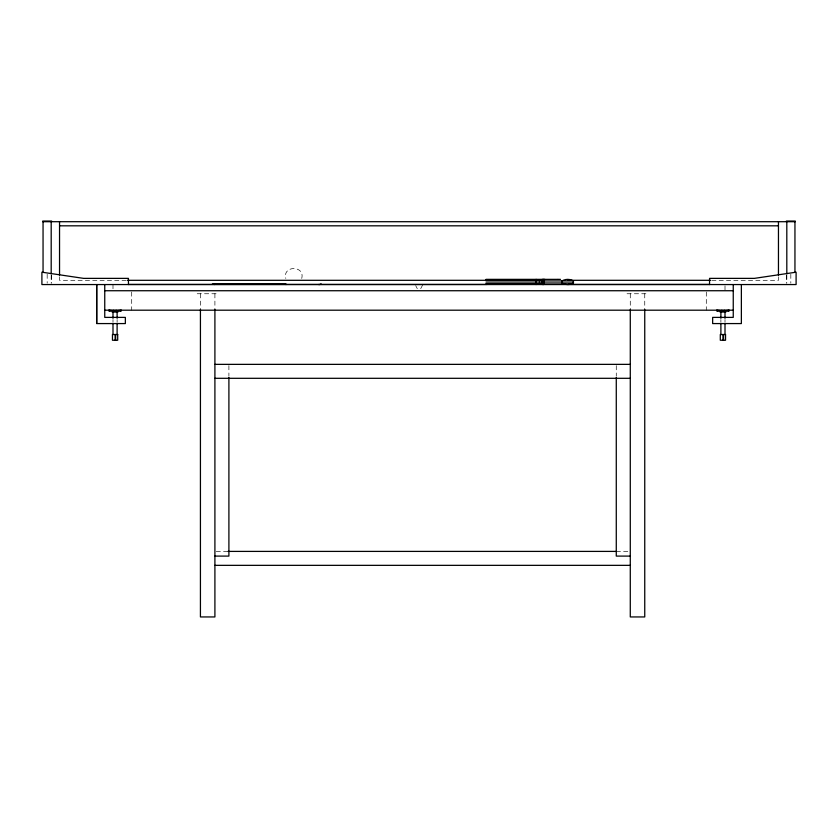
<?xml version="1.0" encoding="UTF-8"?>
<svg xmlns="http://www.w3.org/2000/svg" width="838" height="838" viewBox="0 0 838 838"><rect width="100%" height="100%" fill="white"/><g stroke="black" fill="none" stroke-linecap="round" stroke-linejoin="round"><path stroke-width="0.63" stroke-dasharray="4.19 3.14" d="M301.732 278.446C305.262 265.29 282.27 265.29 285.81 278.446M420.707 288.67L422.886 284.553M126.203 280.311L59.54 280.311L59.54 276.414M711.797 280.311L778.46 280.311L778.46 276.414M197.202 293.75L218.131 293.75M627.044 293.75L647.984 293.75M216.214 551.404L227.632 551.404M616.276 551.404L629.003 551.404M415.658 285.58L417.293 288.67M790.821 274.246L790.821 283.16M786.809 275.283L786.809 283.118M786.704 275.283L786.704 283.118M725.006 285.789L725.006 290.734M725.006 319.54L725.006 322.033M720.89 319.54L720.89 322.033M706.298 292.033L706.298 310.196M644.747 293.75L644.747 309.452M630.281 293.75L630.281 309.452M616.276 365.63L616.276 376.136M228.9 365.63L228.9 376.136M214.905 293.75L214.905 309.452M200.429 293.75L200.429 309.452M131.702 292.033L131.702 310.196M117.111 319.54L117.111 322.033M112.994 284.553L112.994 289.498M112.994 319.54L112.994 322.033M51.296 275.283L51.296 283.118M51.191 275.283L51.191 283.118M47.179 274.246L47.179 283.16"/><path stroke-width="1.26" d="M539.243 280.929L541.317 279.756A10.025 8.034 90 0 1 545.067 279.536M42.707 221.054L51.642 221.054M786.358 221.054L795.293 221.054M42.707 221.703L795.293 221.703M59.54 225.82L778.46 225.82M486.019 279.358L557.773 279.358M558.087 279.358L560.496 279.358M486.019 279.976L543.014 279.976M127.512 280.311L486.972 280.311M568.017 280.311L710.488 280.311M486.019 280.929L573.443 280.929L573.443 282.982L486.019 282.982M212.391 283.935L285.978 283.935L285.978 284.553M486.019 283.935L543.014 283.935M128.413 284.428L487.067 284.428M568.216 284.428L709.587 284.428M104.75 290.734L733.25 290.734M104.75 310.196L733.25 310.196M112.135 312.05L117.969 312.05M720.031 312.05L725.865 312.05M214.905 364.362L630.281 364.362M214.905 378.305L630.281 378.305M227.967 551.404L615.909 551.404M214.905 556.097L228.9 556.097L228.9 377.446M630.281 556.097L616.276 556.097L616.276 377.446M214.905 565.346L630.281 565.346M539.243 282.982L541.317 284.155A10.025 8.034 90 0 0 543.558 284.553M794.948 221.703L794.948 272.36M786.809 221.703L786.809 273.974M778.46 221.703L778.46 275.115M741.368 284.553L741.368 323.573L712.646 323.573L712.646 317.393L733.25 317.393L733.25 284.553M729.133 310.196L729.133 310.856L716.762 310.856L716.762 310.196M728.913 310.196L728.913 310.856M728.295 310.196L728.295 310.856M727.321 310.196L727.321 310.856M726.033 310.196L726.033 310.856M725.006 312.05L725.006 318.293M725.006 323.29L725.006 334.53M724.545 310.196L724.545 310.856M723.55 334.53L723.55 340.249M722.943 310.196L722.943 310.856M723.026 334.53L723.026 340.249M721.35 310.196L721.35 310.856M720.89 312.05L720.89 318.293M720.89 323.29L720.89 334.53M719.852 310.196L719.852 310.856M718.575 310.196L718.575 310.856M717.59 310.196L717.59 310.856M716.972 310.196L716.972 310.856M709.556 284.553L709.556 278.373L754.368 278.373L796.1 272.193L796.1 284.553L41.9 284.553L41.9 272.193L83.632 278.373L128.444 278.373L128.444 284.553M644.747 309.452L644.747 616.946L630.281 616.946L630.281 309.452M544.166 280.929L544.166 282.982M543.673 280.929L543.673 282.982M542.972 280.929L542.972 282.982M541.767 280.929L541.767 282.982M536.131 279.358L536.131 284.553M214.905 309.452L214.905 616.946L200.429 616.946L200.429 309.452M214.444 283.935L214.444 284.553M121.238 310.196L121.238 310.856L108.867 310.856L108.867 310.196M121.028 310.196L121.028 310.856M120.41 310.196L120.41 310.856M119.425 310.196L119.425 310.856M118.148 310.196L118.148 310.856M117.111 312.05L117.111 318.293M117.111 323.29L117.111 334.53M116.65 310.196L116.65 310.856M115.675 334.53L115.675 340.249M115.057 310.196L115.057 310.856M115.131 334.53L115.131 340.249M113.455 310.196L113.455 310.856M112.994 312.05L112.994 318.293M112.994 323.29L112.994 334.53M111.967 310.196L111.967 310.856M110.679 310.196L110.679 310.856M109.705 310.196L109.705 310.856M109.087 310.196L109.087 310.856M104.75 284.553L104.75 317.393L125.354 317.393L125.354 323.573L96.632 323.573L96.632 284.553M96.758 284.553L96.758 323.447M59.54 221.703L59.54 275.115M51.191 221.703L51.191 273.974M43.052 221.703L43.052 272.36M573.443 280.929A17.179 13.775 -90 0 0 561.952 280.929L561.952 282.982A17.179 13.775 90 0 0 573.443 282.982M321.09 283.852A17.179 6.987 90 0 1 318.608 284.511M117.697 334.53L112.46 334.53L112.46 340.249L117.697 340.249L117.697 334.53M725.54 334.53L720.303 334.53L720.303 340.249L725.54 340.249L725.54 334.53"/></g></svg>
